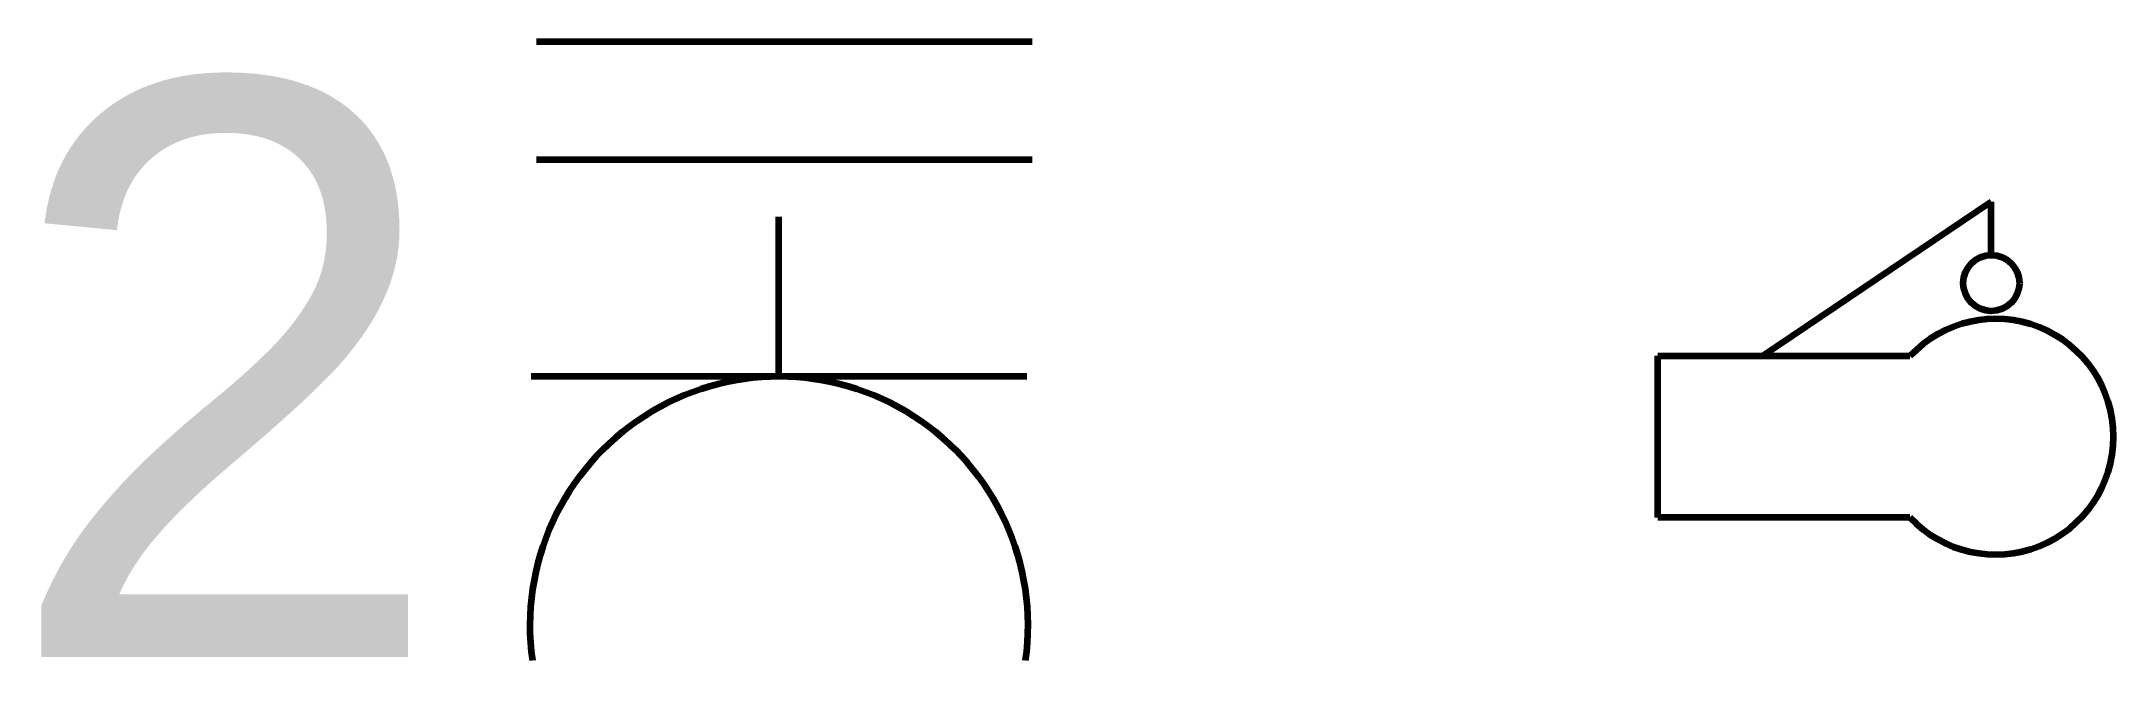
# Model space of a CAD drawing. Header units: inches. Extents: x 1181 to 2116, y 495 to 775.
import ezdxf

# ---------------------------------------------------------------- set-up
doc = ezdxf.new("R2010")
doc.units = ezdxf.units.IN
doc.header["$MEASUREMENT"] = 0
doc.layers.add('Power', color=5, linetype='Continuous', lineweight=140)
doc.styles.get("Standard").update_dxf_attribs({"font": 'arial.ttf'})

msp = doc.modelspace()

# ---------------------------------------------------------------- linework, layer by layer
at = {"layer": 'Power'}
for p, q in [((1404.28, 774.95), (1627.89, 774.95)), ((1404.28, 721.72), (1627.89, 721.72)), ((2060.66, 702.55), (1957.58, 632.97)), ((2060.66, 678.53), (2060.66, 702.55)), ((1513.67, 623.66), (1513.67, 695.78)), ((1910.13, 632.97), (2023.95, 632.97)), ((1910.13, 560.07), (1910.13, 632.97)), ((1625.49, 623.66), (1401.85, 623.66)), ((2023.95, 560.07), (1910.13, 560.07))]:
    msp.add_line(p, q, dxfattribs=at)
msp.add_circle((2060.66, 665.88), 12.65, dxfattribs=at)
for centre, radius, start, end in [((2062.64, 596.52), 53.16, 223.28965, 136.71035), ((1513.67, 511.27), 112.39, 351.92652, 188.07348)]:
    msp.add_arc(centre, radius, start, end, dxfattribs=at)

# ---------------------------------------------------------------- texts
msp.add_text('2', height=260, dxfattribs=at).set_placement((1162.65, 497.09))

doc.saveas('drawing.dxf')
